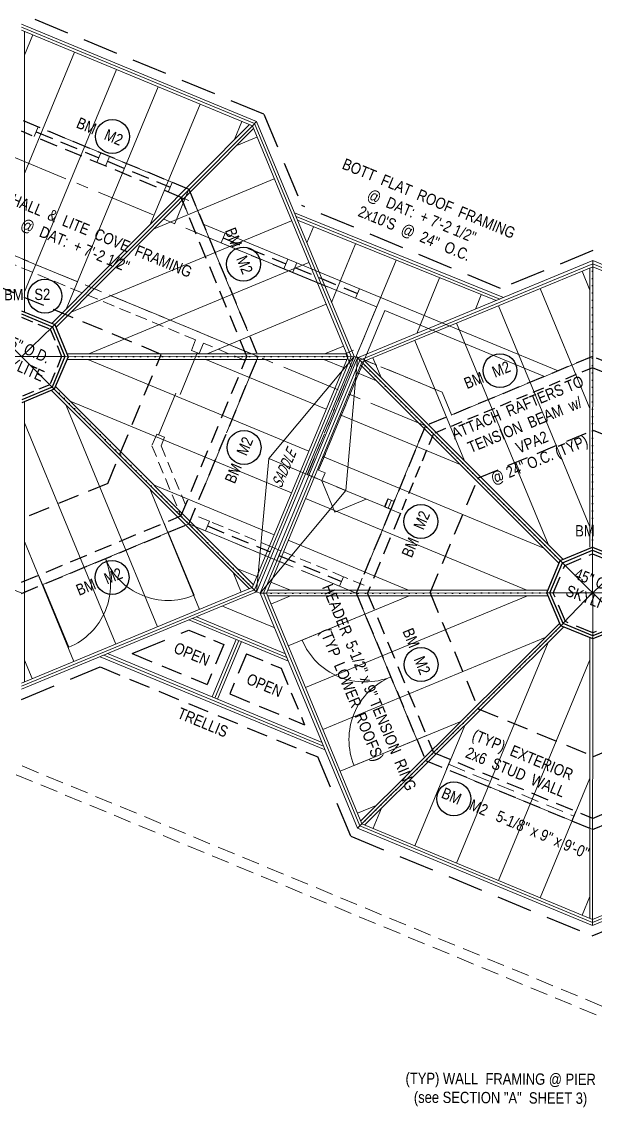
# Model space of a CAD drawing. Header units: inches. Extents: x 2775 to 14269, y 3377 to 7295.
# Drawn here: x 12808 to 13112, y 3491 to 4066 of the extents above; entities that cross this region are included whole.
import ezdxf

# ---------------------------------------------------------------- set-up
doc = ezdxf.new("R2010")
doc.units = ezdxf.units.IN
doc.header["$LTSCALE"] = 0.5
doc.header["$MEASUREMENT"] = 0
for name, pattern in [('ACAD_ISO07W100', [3, 0, -3]), ('CENTER', [2, 1.25, -0.25, 0.25, -0.25]), ('HIDDEN', [0.375, 0.25, -0.125])]:
    doc.linetypes.add(name, pattern=pattern)
for name, color, linetype, lineweight in [('BALCONY', 3, 'CONTINUOUS', 30), ('DOORS', 7, 'CONTINUOUS', 9), ('FL JOISTS', 3, 'CONTINUOUS', 20), ('GRID', 1, 'CENTER', 20), ('INT WALLS', 7, 'HIDDEN', 9), ('LITE COVE', 7, 'HIDDEN', 30), ('ROOF BEAMS', 3, 'HIDDEN', 30), ('ROOF FRAMING', 6, 'HIDDEN', 20), ('ROOFLINE', 7, 'HIDDEN', 30), ('SKYLITES', 3, 'CONTINUOUS', 30), ('WALL FRAMING', 7, 'CONTINUOUS', 9), ('WALLS', 7, 'HIDDEN', 9), ('WINDOWS', 5, 'HIDDEN', 9)]:
    doc.layers.add(name, color=color, linetype=linetype, lineweight=lineweight)
for name, color, linetype in [('LOWER_TRUSS_DESIGN', 7, 'CONTINUOUS'), ('ROOF FRAMING TEXT', 7, 'CONTINUOUS'), ('TEXT100', 1, 'CONTINUOUS')]:
    doc.layers.add(name, color=color, linetype=linetype)
doc.styles.add('ARCHENTLTD', font='technical.ttf', dxfattribs={"height": 6})
doc.styles.add('EXIST', font='romans.shx', dxfattribs={"width": 0.75, "oblique": 20, "height": 12})

msp = doc.modelspace()

# ---------------------------------------------------------------- linework, layer by layer
at = {"layer": 'BALCONY', "linetype": 'HIDDEN', "lineweight": 20, "ltscale": 75}
msp.add_line((13115.2954, 3544.6025), (12771.67671, 3686.82812), dxfattribs=at)
at = {"layer": 'BALCONY', "color": 3, "linetype": 'HIDDEN', "lineweight": 20, "ltscale": 75}
msp.add_line((13112.18173, 3539.93876), (12767.46679, 3682.61812), dxfattribs=at)
at = {"layer": 'DOORS', "color": 7, "ltscale": 50}
for p, q in [((12900.69942, 3890.89732), (12891.52085, 3868.7218)), ((12889.2235, 3869.44013), (12880.04493, 3847.2646))]:
    msp.add_line(p, q, dxfattribs=at)
at = {"layer": 'DOORS', "ltscale": 50}
for p, q in [((12966.75215, 3823.11289), (12973.58558, 3806.46026)), ((12973.58558, 3806.46026), (12990.23822, 3813.2937))]:
    msp.add_line(p, q, dxfattribs=at)
at = {"layer": 'DOORS', "lineweight": 20, "ltscale": 75}
for p, q in [((12818.70489, 3768.01435), (12885.13019, 3795.68199)), ((12989.55145, 3752.38777), (13017.13028, 3685.87906))]:
    msp.add_line(p, q, dxfattribs=at)
at = {"layer": 'DOORS', "ltscale": 75}
for p, q in [((12898.95527, 3762.32997), (12885.17035, 3795.58496)), ((12818.70489, 3768.01435), (12832.49059, 3734.75748)), ((12989.55145, 3752.38777), (12956.29542, 3738.60242)), ((12983.87289, 3672.08754), (13017.12893, 3685.8729))]:
    msp.add_line(p, q, dxfattribs=at)
at = {"layer": 'DOORS', "lineweight": 9, "ltscale": 75}
for centre, radius, start, end in [((12818.70489, 3768.01435), 36.0009, 292.51507455, 22.54463878), ((12885.17457, 3795.57505), 35.95611, 202.49660489, 292.51490964), ((12989.55145, 3752.38777), 36, 202.51507455, 292.51634347), ((13017.12216, 3685.8757), 36, 112.51380562, 202.5233185)]:
    msp.add_arc(centre, radius, start, end, dxfattribs=at)
at = {"layer": 'FL JOISTS', "color": 7, "linetype": 'Continuous', "lineweight": 20, "ltscale": 25}
for p, q in [((12938.54432, 3834.7807), (12983.86375, 3888.90621)), ((12985.68619, 3888.15189), (12979.4468, 3817.90939)), ((12932.11674, 3764.09749), (12938.54432, 3834.7807)), ((12938.54432, 3834.7807), (12979.4468, 3817.90939)), ((12979.4468, 3817.90939), (12934.10931, 3763.54158))]:
    msp.add_line(p, q, dxfattribs=at)
at = {"layer": 'GRID', "ltscale": 50}
for p, q in [((12969.64769, 3925.81412), (12719.06691, 4029.56238)), ((12896.20311, 3977.5851), (12807.506, 4014.28416)), ((13021.6668, 3852.18648), (12718.83752, 3977.52914)), ((12896.20311, 3977.5851), (12888.69425, 3959.46963)), ((12896.20311, 3977.5851), (12932.9647, 3888.90075)), ((12932.9647, 3888.90075), (12896.24978, 3800.19707)), ((12933.25943, 3889.12409), (12933.25943, 3889.1241)), ((12984.93699, 3888.92992), (12958.99556, 3826.34504)), ((13030.53612, 3870.01257), (12984.93699, 3888.92992)), ((13110.35115, 3888.94808), (13021.6668, 3852.18648)), ((13199.08748, 3852.31667), (13110.35115, 3888.94808)), ((13030.53612, 3870.01257), (13035.51599, 3857.98177)), ((13021.6668, 3852.18648), (12984.95187, 3763.4828)), ((13003.36891, 3807.97857), (12959.16877, 3826.27325)), ((12807.572, 3763.41961), (12718.86832, 3800.13454)), ((12896.25635, 3800.18121), (12807.572, 3763.41961)), ((12984.96003, 3763.46628), (12896.25635, 3800.18121)), ((12984.96003, 3763.46628), (13021.71505, 3674.7978)), ((13110.4546, 3638.17733), (13021.71505, 3674.7978)), ((13199.13839, 3674.93227), (13110.4546, 3638.17733))]:
    msp.add_line(p, q, dxfattribs=at)
at = {"layer": 'INT WALLS', "ltscale": 75}
for p, q in [((12927.88238, 3891.00313), (12723.90776, 3975.42932)), ((12898.31366, 3972.49587), (12904.3773, 3957.83399)), ((12959.16714, 3826.27221), (12995.74592, 3915.21526)), ((12897.53332, 3892.20089), (12901.69123, 3890.47991)), ((12979.39483, 3890.52647), (12983.55106, 3892.25151)), ((12979.39483, 3890.52647), (12982.50843, 3883.02475)), ((12984.97574, 3888.91385), (13030.53612, 3870.01257)), ((12965.05063, 3828.70773), (12987.56165, 3882.96917)), ((12879.17619, 3847.84984), (12883.3341, 3846.12886)), ((12965.04943, 3828.70773), (12968.43721, 3827.30551)), ((12965.05063, 3828.70773), (12968.4384, 3827.30551)), ((12968.4384, 3827.30551), (12966.71742, 3823.1476)), ((12966.70753, 3823.12552), (12959.16714, 3826.27221)), ((12966.70872, 3823.12551), (12959.16834, 3826.27221)), ((13001.70169, 3813.53766), (12999.98071, 3809.37975)), ((13001.70169, 3813.53766), (13005.08946, 3812.13544)), ((13002.00853, 3813.40986), (13005.08816, 3812.13519)), ((13003.31559, 3807.84904), (12999.93174, 3809.26116)), ((13003.3539, 3807.94516), (13000.27807, 3809.22874))]:
    msp.add_line(p, q, dxfattribs=at)
at = {"layer": 'INT WALLS', "ltscale": 50}
for p, q in [((12899.82797, 3897.74477), (12762.42646, 3954.61599)), ((12926.1614, 3886.84522), (12903.98588, 3896.02379))]:
    msp.add_line(p, q, dxfattribs=at)
at = {"layer": 'INT WALLS', "linetype": 'Continuous', "ltscale": 75}
msp.add_line((12965.04943, 3828.70773), (13000.1786, 3913.38443), dxfattribs=at)
at = {"layer": 'INT WALLS', "color": 7, "ltscale": 50}
for p, q in [((12899.82797, 3897.74477), (12897.53332, 3892.20089)), ((12903.98588, 3896.02379), (12901.69123, 3890.47991)), ((12879.17619, 3847.84984), (12876.59555, 3841.61499)), ((12883.3341, 3846.12886), (12881.46631, 3841.61627)), ((12876.59555, 3841.61499), (12892.02943, 3804.382)), ((12881.46631, 3841.61627), (12894.46327, 3810.26218))]:
    msp.add_line(p, q, dxfattribs=at)
at = {"layer": 'LITE COVE', "color": 7, "linetype": 'ACAD_ISO07W100', "lineweight": 30, "ltscale": 2.5}
for p, q in [((13110.37506, 3787.89907), (13110.33905, 3939.80033)), ((12832.12934, 3888.85584), (12984.97574, 3888.91385)), ((13093.21337, 3780.77678), (12985.68619, 3888.15189)), ((12824.66946, 3872.23719), (12932.11674, 3764.09749)), ((13086.14962, 3763.56867), (12934.10931, 3763.54158)), ((13093.51664, 3746.17451), (12985.67729, 3638.97041))]:
    msp.add_line(p, q, dxfattribs=at)
at = {"layer": 'ROOF BEAMS', "ltscale": 76}
for p, q in [((12896.35983, 3977.50587), (12807.50222, 4014.28451)), ((12892.16856, 3973.28815), (12807.50352, 4008.33146))]:
    msp.add_line(p, q, dxfattribs=at)
at = {"layer": 'ROOF BEAMS', "ltscale": 75}
for p, q in [((12896.2201, 3977.58186), (12932.96314, 3888.89698)), ((12927.01467, 3888.88519), (12892.02183, 3973.34568)), ((12892.0186, 3804.37751), (12927.01467, 3888.88519)), ((12896.20834, 3800.06323), (12932.96427, 3888.89971)), ((13110.35219, 3888.94765), (13021.66637, 3852.18544)), ((13199.09062, 3852.31537), (13110.35115, 3888.94808)), ((13194.88039, 3848.10319), (13110.35654, 3882.99564)), ((13021.66637, 3852.18544), (13003.30659, 3807.82799)), ((12807.5379, 3769.27386), (12891.87593, 3804.40255)), ((13003.35865, 3807.95378), (12984.9468, 3763.47054)), ((13008.44054, 3805.85036), (12990.90525, 3763.4849)), ((12807.53731, 3763.31559), (12896.07729, 3800.19449)), ((13095.60627, 3778.20781), (13110.37673, 3784.33771)), ((13110.37673, 3784.33771), (13125.58441, 3778.04314)), ((13089.50826, 3763.47187), (13095.60627, 3778.20781)), ((12984.90361, 3763.57351), (13021.71613, 3674.79695)), ((12990.85616, 3763.57725), (13025.93225, 3678.98824)), ((13095.88564, 3748.39752), (13089.50826, 3763.47187)), ((13110.39649, 3742.39138), (13095.88564, 3748.39752)), ((13125.29011, 3748.57239), (13110.39649, 3742.39138)), ((13025.94502, 3679.00093), (13110.36494, 3644.16422)), ((13110.36492, 3644.09371), (13194.69666, 3679.04058)), ((13021.71554, 3674.79637), (13110.36287, 3638.21518)), ((13110.36285, 3638.13931), (13194.69957, 3673.08824))]:
    msp.add_line(p, q, dxfattribs=at)
at = {"layer": 'ROOF BEAMS', "ltscale": 50}
for p, q in [((12807.52593, 3909.72739), (12822.73361, 3903.43282)), ((12822.73361, 3903.43282), (12828.7427, 3888.87049)), ((12828.7427, 3888.87049), (12822.43931, 3873.96207)), ((13110.35654, 3882.99564), (13025.877, 3847.97702)), ((12822.43931, 3873.96207), (12807.54569, 3867.78105)), ((13025.877, 3847.97702), (13008.43887, 3805.84632))]:
    msp.add_line(p, q, dxfattribs=at)
at = {"layer": 'ROOF FRAMING', "color": 3, "linetype": 'Continuous', "ltscale": 150}
for p, q in [((12932.17436, 4013.54635), (12807.4911, 4065.15597)), ((12931.03311, 4012.39789), (12807.49145, 4063.53235)), ((12929.89003, 4011.24761), (12807.49181, 4061.90889)), ((12929.88275, 4011.24028), (12932.17618, 4013.54818)), ((13063.08431, 3920.18757), (12952.25757, 3965.09726)), ((13061.10775, 3919.37005), (12953.0639, 3963.15204)), ((13059.1312, 3918.55252), (12953.87024, 3961.20682)), ((12985.69763, 3888.17953), (13110.42089, 3939.76654)), ((12986.81941, 3887.02027), (13110.4204, 3938.1431)), ((13110.41991, 3936.51965), (13110.42089, 3939.76654)), ((13232.00644, 3887.9518), (13110.42041, 3938.14396)), ((13231.19704, 3889.90872), (13110.42089, 3939.76654)), ((12987.96885, 3885.87245), (13110.41991, 3936.51965)), ((13232.81585, 3885.99489), (13110.41992, 3936.52138)), ((12825.12746, 3905.8241), (12823.97841, 3904.67629)), ((12832.12934, 3888.85584), (12830.50375, 3888.86287)), ((12983.83559, 3888.91786), (12985.68619, 3888.15189)), ((12987.96885, 3885.87245), (12985.68619, 3888.15189)), ((12824.81922, 3871.56633), (12823.67686, 3872.71628)), ((13110.37506, 3787.89907), (13110.37582, 3786.27534)), ((13093.21337, 3780.77678), (13094.36192, 3779.6294)), ((12807.53231, 3712.56791), (12932.1674, 3764.11845)), ((12807.53247, 3714.19122), (12930.96974, 3765.24632)), ((12807.53263, 3715.81452), (12929.82274, 3766.39516)), ((12932.1674, 3764.11845), (12934.10931, 3763.54158)), ((12937.35536, 3763.54362), (12934.10931, 3763.54158)), ((12985.67729, 3638.97041), (12934.10931, 3763.54158)), ((12986.82742, 3640.11377), (12935.73233, 3763.5426)), ((12987.97756, 3641.25713), (12937.35536, 3763.54362)), ((13086.12065, 3763.63714), (13087.74666, 3763.64354)), ((13094.64854, 3747.32942), (13093.49949, 3746.18161)), ((12921.28835, 3738.93616), (12908.59277, 3708.46725)), ((12922.67296, 3738.35923), (12909.979, 3707.89421)), ((12924.05757, 3737.7823), (12911.36524, 3707.32118)), ((13110.37569, 3739.19142), (13110.39723, 3740.81092)), ((12987.97756, 3641.25713), (12985.67729, 3638.97041)), ((13110.34515, 3587.25623), (12985.67729, 3638.97041)), ((13110.34571, 3588.87993), (12986.82989, 3640.11622)), ((13110.34628, 3590.50363), (12987.9825, 3641.26204)), ((13110.34628, 3590.50363), (13110.34515, 3587.25623))]:
    msp.add_line(p, q, dxfattribs=at)
at = {"layer": 'ROOF FRAMING', "color": 1, "linetype": 'Continuous', "ltscale": 150}
for p, q in [((12809.02448, 3912.48924), (12808.99194, 4061.28797)), ((12808.99471, 4048.64209), (12813.46294, 4059.4374)), ((12809.00842, 3985.92034), (12835.63847, 4050.25883)), ((12809.02213, 3923.19859), (12857.81399, 4041.08027)), ((12831.22646, 3914.08959), (12879.98952, 4031.9017)), ((12875.74286, 3958.88685), (12902.16504, 4022.72313)), ((12823.62908, 3906.44429), (12928.39165, 4011.86779)), ((12920.25927, 4003.68411), (12924.34057, 4013.54456)), ((12825.12746, 3905.8241), (12929.88275, 4011.24028)), ((12825.74793, 3904.32046), (12930.50521, 4009.73864)), ((12921.68802, 4000.86582), (12932.35099, 4005.28586)), ((12877.78668, 3956.68751), (12941.54122, 3983.11516)), ((12833.88533, 3912.5092), (12950.73146, 3960.94447)), ((12843.12819, 3890.36032), (12959.92169, 3938.77378)), ((12905.86516, 3890.38592), (12969.11193, 3916.60309)), ((12968.74564, 3890.47101), (12978.30217, 3894.4324)), ((12831.49502, 3887.35558), (12979.99922, 3887.41617)), ((12831.51048, 3890.35558), (12979.96699, 3890.41616)), ((12832.12934, 3888.85584), (12983.86853, 3888.91775)), ((12842.57115, 3887.3601), (12959.84849, 3838.77512)), ((12905.21664, 3887.38566), (12969.03404, 3860.94775)), ((12967.86213, 3887.41122), (12978.21959, 3883.12039)), ((12823.32056, 3870.94437), (12928.3226, 3765.77468)), ((12824.81922, 3871.56633), (12932.14641, 3764.06778)), ((12825.4498, 3873.05775), (12930.47302, 3767.86685)), ((12809.04734, 3865.02083), (12809.03269, 3716.43497)), ((12831.19896, 3863.05339), (12879.65485, 3745.63475)), ((12833.25248, 3865.24261), (12950.66294, 3816.60249)), ((12809.04624, 3853.81952), (12857.46971, 3736.47946)), ((12875.45475, 3818.72693), (12901.84, 3754.79004)), ((12877.48368, 3820.9408), (12941.47739, 3794.42985)), ((12809.04004, 3790.92008), (12835.28456, 3727.32418)), ((12921.71488, 3776.63898), (12932.29184, 3772.25722)), ((12919.71055, 3774.40048), (12924.02515, 3763.94532)), ((12809.03383, 3728.02064), (12813.09941, 3718.16889))]:
    msp.add_line(p, q, dxfattribs=at)
at = {"layer": 'ROOF FRAMING', "color": 3, "linetype": 'Continuous', "ltscale": 50}
for p, q in [((12931.02856, 4012.39331), (12982.21215, 3888.91707)), ((12932.17436, 4013.54635), (12983.83559, 3888.91786)), ((12929.88275, 4011.24028), (12980.58866, 3888.91641))]:
    msp.add_line(p, q, dxfattribs=at)
at = {"layer": 'ROOF FRAMING', "color": 3, "linetype": 'Continuous', "lineweight": 9, "ltscale": 150}
for p, q in [((12958.86023, 3949.16888), (12962.34644, 3957.77205)), ((12971.95489, 3917.57908), (12984.58959, 3948.75859)), ((12984.76089, 3888.53488), (13006.09317, 3940.04482)), ((13017.09511, 3901.1659), (13029.07587, 3930.73167)), ((13048.2049, 3914.03327), (13051.31902, 3921.7182))]:
    msp.add_line(p, q, dxfattribs=at)
at = {"layer": 'ROOF FRAMING', "linetype": 'Continuous', "ltscale": 150}
for p, q in [((13108.91617, 3924.10128), (13104.7498, 3934.17442)), ((13108.87506, 3787.89952), (13108.91973, 3935.89916)), ((13110.37506, 3787.89907), (13110.41991, 3936.51965)), ((13108.89723, 3861.35416), (13082.57197, 3925.00141)), ((13108.87829, 3798.60703), (13060.39415, 3915.82841)), ((13086.72423, 3789.37657), (13038.21632, 3906.6554)), ((13042.47708, 3833.56114), (13016.0385, 3897.48239)), ((13093.21337, 3780.77678), (12987.96885, 3885.87245)), ((13094.71297, 3781.39913), (12989.46993, 3886.49332)), ((12998.22993, 3877.74571), (12993.86067, 3888.30938)), ((12995.69239, 3876.04002), (12985.6417, 3880.20005)), ((13092.59265, 3779.2768), (12987.36268, 3884.35795)), ((13040.11766, 3831.67758), (12976.46313, 3858.02453)), ((13084.54293, 3787.31514), (12967.28457, 3835.849)), ((12962.69528, 3824.76124), (12962.69528, 3824.76124)), ((13075.38664, 3765.13039), (12958.106, 3813.67348)), ((13012.72692, 3765.091), (12948.92743, 3791.49795)), ((13086.74155, 3765.13753), (12937.978, 3765.04401)), ((12950.06721, 3765.05161), (12939.74886, 3769.32243)), ((13086.12065, 3763.63714), (12937.35698, 3763.54362)), ((13086.75508, 3762.13754), (12937.97614, 3762.04401)), ((12950.20249, 3762.05169), (12939.76209, 3757.72974)), ((13013.04523, 3762.0912), (12948.94177, 3735.55468)), ((13075.88797, 3762.13071), (12958.12145, 3713.37961)), ((13092.88096, 3747.65766), (12987.35726, 3642.75556)), ((13093.51664, 3746.17451), (12987.97756, 3641.25713)), ((13095.01881, 3745.55275), (12989.4837, 3640.63931)), ((13085.18016, 3740.00222), (12967.30112, 3691.20455)), ((13086.73553, 3737.31826), (13038.2417, 3620.41373)), ((13108.89821, 3739.80797), (13108.84649, 3591.12576)), ((13110.398, 3739.1872), (13110.34628, 3590.50363)), ((13108.89414, 3728.09891), (13060.41009, 3611.21794)), ((13040.40669, 3695.4925), (12976.4808, 3669.02948)), ((13042.51886, 3693.36206), (13016.07332, 3629.60953)), ((13108.87233, 3665.409), (13082.57848, 3602.02215)), ((12995.63322, 3650.98277), (12985.66048, 3646.85442)), ((12998.3022, 3649.40587), (12993.90493, 3638.80532)), ((13108.85053, 3602.71909), (13104.74686, 3592.82635))]:
    msp.add_line(p, q, dxfattribs=at)
at = {"layer": 'ROOF FRAMING', "color": 3, "linetype": 'Continuous', "ltscale": 75}
for p, q in [((12980.62074, 3888.91642), (12929.85143, 3766.36642)), ((12982.24463, 3888.91708), (12930.99892, 3765.2171)), ((12983.86853, 3888.91775), (12932.14641, 3764.06778)), ((12985.69763, 3888.17953), (12934.10931, 3763.54158)), ((12986.83484, 3887.00486), (12935.73315, 3763.5426)), ((12987.98349, 3885.85784), (12937.35698, 3763.54362)), ((12913.97248, 3756.59281), (12941.74484, 3745.09666)), ((12896.29134, 3749.27969), (12949.05457, 3727.43877)), ((12898.25307, 3750.09108), (12948.24356, 3729.39792)), ((12900.21479, 3750.90247), (12947.43254, 3731.35706)), ((13110.34515, 3587.25623), (13235.11669, 3638.96125)), ((13110.34571, 3588.88016), (13233.96831, 3640.10906)), ((13110.34628, 3590.50409), (13232.81994, 3641.25687))]:
    msp.add_line(p, q, dxfattribs=at)
at = {"layer": 'ROOF FRAMING', "color": 3, "linetype": 'Continuous', "ltscale": 90}
for p, q in [((12849.16432, 3729.78739), (12968.50414, 3680.45504)), ((12851.12699, 3730.59918), (12967.69352, 3682.41325)), ((12853.08966, 3731.41096), (12966.88289, 3684.37145))]:
    msp.add_line(p, q, dxfattribs=at)
at = {"layer": 'ROOFLINE', "linetype": 'HIDDEN', "ltscale": 150}
for p, q in [((12935.99583, 4017.38413), (12807.50349, 4070.57365)), ((12935.99583, 4017.38413), (12956.13602, 3968.92042)), ((13061.53383, 3924.95444), (12956.13602, 3968.92042)), ((13110.42021, 3945.1069), (13061.53383, 3924.95444)), ((13186.86049, 3913.61791), (13110.42021, 3945.1069)), ((12982.05979, 3634.63674), (12964.67753, 3676.62652)), ((12982.05979, 3634.63674), (13110.16935, 3581.77107)), ((13110.16935, 3581.77107), (13118.7247, 3585.31639))]:
    msp.add_line(p, q, dxfattribs=at)
at = {"layer": 'ROOFLINE', "ltscale": 90}
for p, q in [((12881.59214, 3890.09223), (12744.94871, 3946.86265)), ((12853.16452, 3821.66846), (12881.59214, 3890.09223)), ((13049.84263, 3824.6111), (13110.69325, 3849.86718)), ((13110.69325, 3849.86718), (13171.85055, 3824.58616)), ((12853.16452, 3821.66846), (12807.2166, 3802.69361)), ((13024.18456, 3763.5982), (13049.68393, 3824.76931)), ((13024.15128, 3763.6784), (13049.65945, 3702.2204)), ((13049.65945, 3702.2204), (13110.81675, 3676.93938)), ((13110.81675, 3676.93938), (13172.00959, 3702.33749))]:
    msp.add_line(p, q, dxfattribs=at)
at = {"layer": 'ROOFLINE', "ltscale": 150}
for p, q in [((12866.22703, 3731.43392), (12896.29058, 3743.86856)), ((12807.53166, 3707.15683), (12849.16486, 3724.37681))]:
    msp.add_line(p, q, dxfattribs=at)
at = {"layer": 'ROOFLINE', "linetype": 'HIDDEN', "ltscale": 75}
for p, q in [((12896.29058, 3743.86856), (12914.72972, 3736.23583)), ((12926.74879, 3731.28183), (12945.17231, 3723.65556)), ((12945.17231, 3723.65556), (12957.61136, 3693.65773))]:
    msp.add_line(p, q, dxfattribs=at)
at = {"layer": 'ROOFLINE', "linetype": 'HIDDEN', "ltscale": 90}
for p, q in [((12914.72972, 3736.23583), (12905.95584, 3715.01094)), ((12866.22703, 3731.43392), (12905.95584, 3715.01094)), ((12926.74879, 3731.28183), (12917.96982, 3710.04464)), ((12917.96982, 3710.04464), (12957.61136, 3693.65773))]:
    msp.add_line(p, q, dxfattribs=at)
at = {"layer": 'ROOFLINE', "linetype": 'HIDDEN', "lineweight": 30, "ltscale": 90}
msp.add_line((12849.16486, 3724.37681), (12964.67753, 3676.62652), dxfattribs=at)
at = {"layer": 'SKYLITES', "linetype": 'Continuous', "ltscale": 75}
for p, q in [((12807.52434, 3913.11015), (12825.12746, 3905.8241)), ((12807.52511, 3911.48643), (12823.97841, 3904.67629)), ((12823.97841, 3904.67629), (12830.50375, 3888.86287)), ((12825.12746, 3905.8241), (12832.12934, 3888.85584)), ((12830.50375, 3888.86287), (12823.67686, 3872.71628)), ((12832.12934, 3888.85584), (12824.81922, 3871.56633)), ((12823.67686, 3872.71628), (12807.54652, 3866.02201)), ((12824.81922, 3871.56633), (12807.54728, 3864.39828)), ((13093.21337, 3780.77678), (13110.37506, 3787.89907)), ((13110.37506, 3787.89907), (13127.97817, 3780.61301)), ((13094.36192, 3779.6294), (13110.37582, 3786.27534)), ((13110.37582, 3786.27534), (13126.82912, 3779.4652)), ((13086.12065, 3763.63714), (13093.21337, 3780.77678)), ((13087.74666, 3763.64354), (13094.36192, 3779.6294)), ((13093.50668, 3746.17863), (13086.12065, 3763.63714)), ((13094.64854, 3747.32942), (13087.74666, 3763.64354)), ((13110.39723, 3740.81092), (13094.64854, 3747.32942)), ((13126.52758, 3747.50519), (13110.39723, 3740.81092)), ((13110.398, 3739.1872), (13093.50668, 3746.17863)), ((13127.66993, 3746.35524), (13110.398, 3739.1872))]:
    msp.add_line(p, q, dxfattribs=at)
at = {"layer": 'SKYLITES', "color": 5, "linetype": 'Continuous', "lineweight": 9, "ltscale": 150}
for p, q in [((12791.51121, 3904.84048), (12823.67686, 3872.71628)), ((12807.53577, 3888.83657), (12823.97841, 3904.67629)), ((12784.89595, 3888.85462), (12830.50375, 3888.86287)), ((13110.37582, 3786.27534), (13110.39723, 3740.81092)), ((13094.36192, 3779.6294), (13126.52758, 3747.50519)), ((13110.38649, 3763.62548), (13126.82912, 3779.4652)), ((13094.64864, 3747.64788), (13110.38658, 3763.94394)), ((13087.74666, 3763.64354), (13133.35447, 3763.65178))]:
    msp.add_line(p, q, dxfattribs=at)
at = {"layer": 'TEXT100', "color": 3, "linetype": 'Continuous', "lineweight": 30, "ltscale": 5}
for centre in [(12855.66063, 4005.55784), (12925.18644, 3937.94603), (12819.87624, 3920.92536), (13061.22627, 3881.44103), (12925.47922, 3840.71046), (13019.29321, 3801.46756), (12855.47431, 3771.84498), (13019.35623, 3725.59586), (13036.77798, 3654.47407)]:
    msp.add_circle(centre, 9, dxfattribs=at)
at = {"layer": 'WALL FRAMING', "lineweight": 20, "ltscale": 75}
for p, q in [((13002.00853, 3813.40986), (13000.29586, 3809.27202)), ((13003.70228, 3812.70911), (13001.98961, 3808.57126))]:
    msp.add_line(p, q, dxfattribs=at)
at = {"layer": 'WALLS', "ltscale": 50}
for p, q in [((12816.28132, 4010.65858), (12814.17514, 4005.57004)), ((12896.1841, 3971.62609), (12892.16856, 3973.28815))]:
    msp.add_line(p, q, dxfattribs=at)
at = {"layer": 'WALLS', "color": 4, "ltscale": 75}
for p, q in [((12849.5446, 3996.89073), (12847.43843, 3991.80219)), ((12854.1645, 3994.97853), (12852.05833, 3989.88999)), ((12887.42779, 3981.21068), (12885.32162, 3976.12214)), ((12896.20191, 3977.5851), (12903.85086, 3959.13264)), ((12892.2273, 3973.26334), (12899.63117, 3954.91351)), ((12915.51326, 3954.34334), (12913.40708, 3949.2548)), ((12948.77654, 3940.57549), (12946.67037, 3935.48695)), ((12953.39644, 3938.66329), (12951.29027, 3933.57474)), ((12986.65973, 3924.89543), (12984.55356, 3919.80689)), ((12932.96427, 3888.89971), (12927.88238, 3891.00313)), ((13008.39113, 3805.73096), (13003.31559, 3807.84904)), ((12896.25592, 3800.18017), (12905.03452, 3796.54666)), ((12905.03495, 3796.5477), (12907.13794, 3801.62855)), ((12938.29824, 3782.77985), (12940.40123, 3787.8607)), ((12938.29781, 3782.7788), (12942.91771, 3780.8666)), ((12942.91814, 3780.86764), (12945.02113, 3785.94849)), ((12976.18143, 3767.09979), (12978.28442, 3772.18064)), ((12976.181, 3767.09875), (12984.9596, 3763.46524)), ((13032.80691, 3670.22002), (13034.90471, 3675.30363)), ((13099.36274, 3642.7551), (13101.46054, 3647.83871))]:
    msp.add_line(p, q, dxfattribs=at)
at = {"layer": 'WALLS', "color": 4, "linetype": 'Continuous', "ltscale": 50}
for p, q in [((12995.74592, 3915.21526), (12899.63117, 3954.91351)), ((13092.07477, 3881.39705), (12903.85086, 3959.13264)), ((13084.8921, 3878.39524), (13000.1786, 3913.38443))]:
    msp.add_line(p, q, dxfattribs=at)
at = {"layer": 'WALLS', "color": 4, "ltscale": 50}
for p, q in [((12907.13794, 3801.62855), (12898.34165, 3805.26938)), ((12883.066, 3800.66646), (12885.14665, 3795.64248)), ((12945.02113, 3785.94849), (12940.40123, 3787.8607)), ((12816.55394, 3773.09576), (12818.6584, 3768.0143)), ((12989.16801, 3767.67586), (12978.28442, 3772.18064)), ((12994.63198, 3754.49449), (12989.55145, 3752.38777)), ((13022.20269, 3687.98241), (13017.1229, 3685.876))]:
    msp.add_line(p, q, dxfattribs=at)
at = {"layer": 'WALLS', "color": 4, "lineweight": 20, "ltscale": 50}
for p, q in [((12940.40123, 3787.8607), (12907.13794, 3801.62855)), ((12978.28442, 3772.18064), (12945.02113, 3785.94849))]:
    msp.add_line(p, q, dxfattribs=at)
at = {"layer": 'WALLS', "color": 4, "lineweight": 20, "ltscale": 75}
for p, q in [((12905.03452, 3796.54666), (12938.29781, 3782.7788)), ((12942.91814, 3780.86764), (12976.181, 3767.09875))]:
    msp.add_line(p, q, dxfattribs=at)
at = {"layer": 'WINDOWS', "lineweight": 25, "ltscale": 75}
for p, q in [((12815.22823, 4008.11431), (12848.49152, 3994.34646)), ((12853.11142, 3992.43426), (12886.3747, 3978.66641)), ((12914.46017, 3951.79907), (12947.72346, 3938.03122)), ((12952.34336, 3936.11901), (12985.60664, 3922.35116)), ((12906.08645, 3799.08812), (12939.34974, 3785.32027)), ((12943.96964, 3783.40807), (12977.23292, 3769.64022))]:
    msp.add_line(p, q, dxfattribs=at)
at = {"layer": 'WINDOWS', "ltscale": 75}
msp.add_line((13033.85581, 3672.76182), (13100.41164, 3645.29691), dxfattribs=at)

# ---------------------------------------------------------------- texts
at = {"layer": 'LOWER_TRUSS_DESIGN', "color": 7, "linetype": 'Continuous', "lineweight": 5, "char_height": 6, "attachment_point": 5, "style": 'ARCHENTLTD'}
for insert, rotation in [((12804.07808, 3879.43613), 335.70207962), ((13108.01869, 3755.4173), 339.10527778)]:
    msp.add_mtext('45" O.D.\\PSKYLITE\\P\\P  ', dxfattribs=dict(at, insert=insert, rotation=rotation))
at = {"layer": 'ROOF FRAMING TEXT', "color": 7, "linetype": 'Continuous', "lineweight": 5, "char_height": 6, "attachment_point": 5, "style": 'ARCHENTLTD'}
for s, insert, rotation in [('BOTT  FLAT  ROOF  FRAMING\\P@  DAT:  + 7\'-2 1/2"\\P2x10\'S  @  24"  O.C.\\P\\P{\\H0.6667x;  }', (13016.0442, 3954.61868), 337.57782833), ('BOTT  HALL  &  LITE  COVE  FRAMING\\P@  DAT:  + 7\'-2 1/2"\\P\\P{\\H0.6667x;  }', (12834.15131, 3943.6971), 337.57782833), ('ATTACH  RAFTERS TO\\PTENSION  BEAM  w/\\PVPA2\\P@ 24" O.C. (TYP)\\P\\P{\\H1.5x;  }', (13080.98913, 3836.6727), 22.45111111), ('HEADER  5-1/2" x 9" TENSION  RING\\P(TYP  LOWER  ROOFS)\\P\\P  ', (12977.23989, 3707.48161), 292.45111111)]:
    msp.add_mtext(s, dxfattribs=dict(at, insert=insert, rotation=rotation))
at = {"layer": 'ROOF FRAMING TEXT', "color": 4, "linetype": 'HIDDEN', "ltscale": 25, "insert": (12939.74291, 3821.15209), "char_height": 6, "attachment_point": 1, "rotation": 66.87523532, "style": 'EXIST'}
msp.add_mtext('{\\fTechnical|b0|i0|c0|p34;\\C7;SADDLE}', dxfattribs=at)
at = {"layer": 'ROOF FRAMING TEXT', "color": 7, "linetype": 'Continuous', "ltscale": 25, "char_height": 6, "width": 26.5, "attachment_point": 1, "rotation": 337.54091948, "style": 'ARCHENTLTD'}
for insert in [(12889.97085, 3737.71353), (12928.52947, 3721.1856)]:
    msp.add_mtext('{\\fTechnical|b0|i0|c0|p34;OPEN}', dxfattribs=dict(at, insert=insert))
at = {"layer": 'ROOF FRAMING TEXT', "color": 7, "linetype": 'Continuous', "ltscale": 25, "insert": (12891.92573, 3703.06436), "char_height": 6, "attachment_point": 1, "rotation": 337.54091944, "style": 'ARCHENTLTD'}
msp.add_mtext('TRELLIS', dxfattribs=at)
at = {"layer": 'ROOF FRAMING TEXT', "color": 7, "linetype": 'Continuous', "lineweight": 9, "insert": (13061.51832, 3495.09252), "char_height": 6, "attachment_point": 5, "rotation": 359.6375, "style": 'ARCHENTLTD'}
msp.add_mtext('(TYP) WALL  FRAMING @ PIER\\P(see SECTION "A"  SHEET 3)\\P  ', dxfattribs=at)
at = {"layer": 'TEXT100', "color": 3, "linetype": 'Continuous', "lineweight": 5, "char_height": 6, "style": 'ARCHENTLTD'}
for s, insert, attachment_point, rotation in [('BM   M2   \\P\\P  ', (12861.93459, 4006.04623), 3, 337.04888889), ('BM   M2   \\P\\P  ', (12930.3891, 3934.26035), 3, 292.04888889), ('BM   S2\\P\\P  ', (12798.2295, 3924.73735), 1, 0.45111111), ('BM   M2    \\P\\P  ', (13065.16019, 3886.76318), 3, 22.04888889), ('BM   M2   \\P\\P  ', (12924.99083, 3846.98443), 3, 67.04888889), ('BM   M2   \\P\\P  ', (13018.80482, 3807.74153), 3, 67.04888889), ('BM   S2\\P\\P  ', (13101.08021, 3799.52626), 1, 0.45111111), ('BM   M2    \\P\\P  ', (12859.40822, 3777.16713), 3, 22.04888889), ('BM   M2   \\P\\P  ', (13024.55889, 3721.91019), 3, 292.04888889), ('BM   M2   5-1/8" x 9" x 9\'-0" \\P\\P  ', (13109.23363, 3628.01489), 3, 337.04888889)]:
    msp.add_mtext(s, dxfattribs=dict(at, insert=insert, attachment_point=attachment_point, rotation=rotation))
at = {"layer": 'TEXT100', "color": 7, "linetype": 'Continuous', "lineweight": 5, "insert": (13067.55631, 3663.96997), "char_height": 6, "attachment_point": 5, "rotation": 337.45111111, "style": 'ARCHENTLTD'}
msp.add_mtext('(TYP)  EXTERIOR\\P2x6  STUD  WALL\\P\\P  ', dxfattribs=at)

doc.saveas('drawing.dxf')
